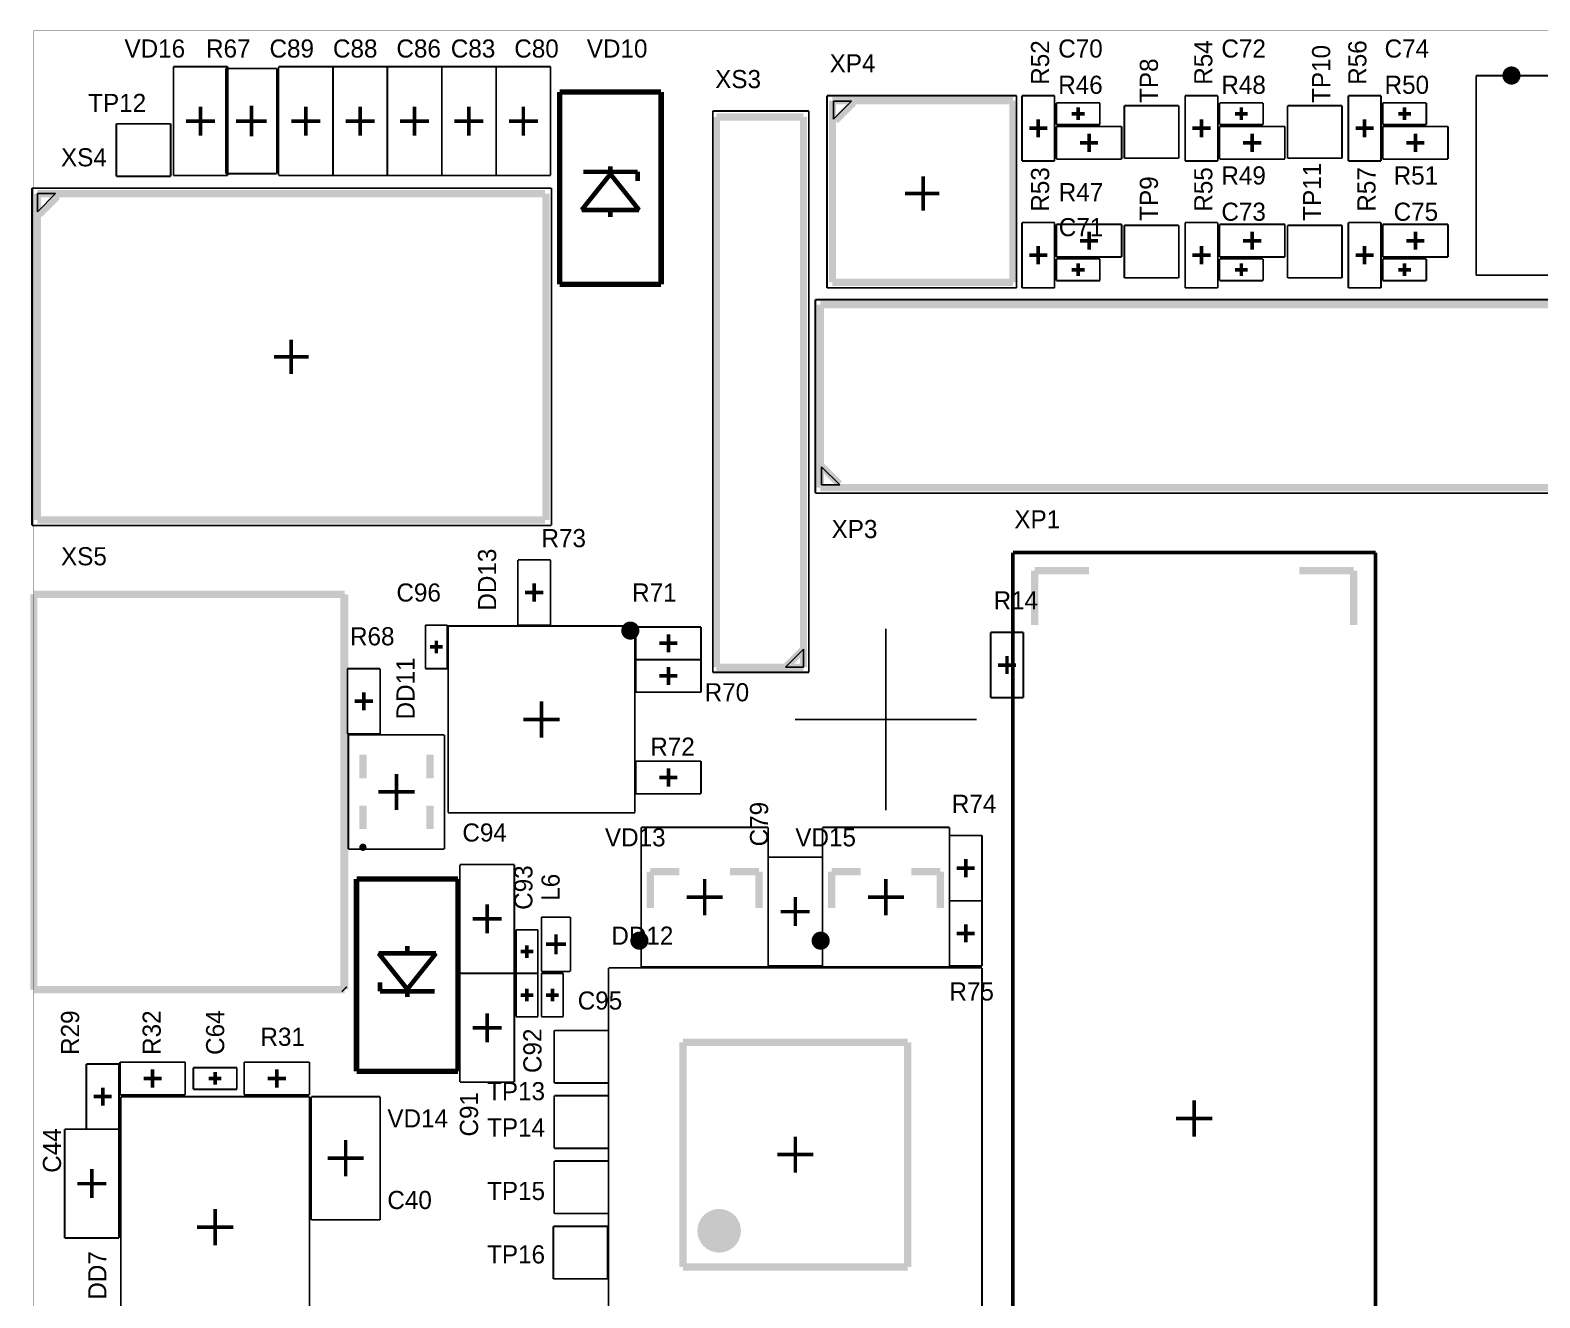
# Model space of a CAD drawing. Header units: millimetres. Extents: x 50 to 311, y 50 to 110.
# Drawn here: x 49.9 to 91.53, y 75.05 to 110.01 of the extents above; entities that cross this region are included whole.
import ezdxf

# ---------------------------------------------------------------- set-up
doc = ezdxf.new("R2010")
doc.units = ezdxf.units.MM
for name, color, linetype in [('KeepOutLayer', 6, 'Continuous'), ('Mechanical15', 82, 'Continuous'), ('TopOverlay', 2, 'Continuous')]:
    doc.layers.add(name, color=color, linetype=linetype)

msp = doc.modelspace()

# ---------------------------------------------------------------- linework, layer by layer
for p, q in [((73.5, 93.5), (73.5, 88.5)), ((71, 91), (76, 91))]:
    msp.add_line(p, q)
at = {"layer": 'KeepOutLayer', "lineweight": 70, "const_width": 0.01}
for points in [[(50, 110), (140, 110)], [(50, 50), (50, 110)]]:
    msp.add_lwpolyline(points, dxfattribs=at)
at = {"layer": 'Mechanical15'}
for p, q in [((65.9, 106.05), (65.1, 105.05)), ((66.7, 105.05), (65.9, 106.05)), ((65.1, 105.05), (66.7, 105.05)), ((61.1, 84.55), (59.5, 84.55)), ((59.5, 84.55), (60.3, 83.55)), ((60.3, 83.55), (61.1, 84.55))]:
    msp.add_line(p, q, dxfattribs=at)
for points, const_width in [([(53.85, 109), (55.35, 109)], 0.05), ([(53.85, 106), (53.85, 109)], 0.05), ([(55.3, 108.95), (56.7, 108.95)], 0.05), ([(55.3, 106.05), (55.3, 108.95)], 0.05), ([(55.35, 106), (55.35, 109)], 0.05), ([(56.7, 106.05), (56.7, 108.95)], 0.05), ([(56.75, 109), (58.25, 109)], 0.05), ([(56.75, 106), (56.75, 109)], 0.05), ([(58.25, 109), (59.75, 109)], 0.05), ([(58.25, 106), (58.25, 109)], 0.05), ([(58.25, 106), (58.25, 109)], 0.05), ([(59.75, 109), (61.25, 109)], 0.05), ([(59.75, 106), (59.75, 109)], 0.05), ([(59.75, 106), (59.75, 109)], 0.05), ([(61.25, 109), (62.75, 109)], 0.05), ([(61.25, 106), (61.25, 109)], 0.05), ([(61.25, 106), (61.25, 109)], 0.05), ([(62.75, 109), (64.25, 109)], 0.05), ([(62.75, 106), (62.75, 109)], 0.05), ([(62.75, 106), (62.75, 109)], 0.05), ([(64.25, 106), (64.25, 109)], 0.05), ([(89.775, 103.25), (89.775, 108.75)], 0.05), ([(89.775, 108.75), (97.225, 108.75)], 0.05), ([(64.5, 108.3), (67.3, 108.3)], 0.15), ([(64.5, 103), (64.5, 108.3)], 0.15), ([(67.3, 103), (67.3, 108.3)], 0.15), ([(54.6, 107.1), (54.6, 107.9)], 0.1), ([(56, 107.075), (56, 107.925)], 0.1), ([(57.5, 107.1), (57.5, 107.9)], 0.1), ([(59, 107.1), (59, 107.9)], 0.1), ([(60.5, 107.1), (60.5, 107.9)], 0.1), ([(62, 107.1), (62, 107.9)], 0.1), ([(63.5, 107.1), (63.5, 107.9)], 0.1), ([(71.875, 102.9), (71.875, 108.2)], 0.05), ([(71.875, 108.2), (77.1, 108.2)], 0.05), ([(77.1, 102.9), (77.1, 108.2)], 0.05), ([(77.25, 106.4), (77.25, 108.2)], 0.05), ([(77.25, 108.2), (78.15, 108.2)], 0.05), ([(78.15, 106.4), (78.15, 108.2)], 0.05), ([(78.2, 108), (79.4, 108)], 0.05), ([(78.2, 107.4), (78.2, 108)], 0.05), ([(78.8, 107.525), (78.8, 107.875)], 0.1), ([(79.4, 107.4), (79.4, 108)], 0.05), ([(80.075, 107.925), (81.575, 107.925)], 0.05), ([(80.075, 106.475), (80.075, 107.925)], 0.05), ([(81.575, 106.475), (81.575, 107.925)], 0.05), ([(81.75, 106.4), (81.75, 108.2)], 0.05), ([(81.75, 108.2), (82.65, 108.2)], 0.05), ([(82.65, 106.4), (82.65, 108.2)], 0.05), ([(82.7, 108), (83.9, 108)], 0.05), ([(82.7, 107.4), (82.7, 108)], 0.05), ([(83.3, 107.525), (83.3, 107.875)], 0.1), ([(83.9, 107.4), (83.9, 108)], 0.05), ([(84.575, 107.925), (86.075, 107.925)], 0.05), ([(84.575, 106.475), (84.575, 107.925)], 0.05), ([(86.075, 106.475), (86.075, 107.925)], 0.05), ([(86.25, 106.4), (86.25, 108.2)], 0.05), ([(86.25, 108.2), (87.15, 108.2)], 0.05), ([(87.15, 106.4), (87.15, 108.2)], 0.05), ([(87.2, 108), (88.4, 108)], 0.05), ([(87.2, 107.4), (87.2, 108)], 0.05), ([(87.8, 107.525), (87.8, 107.875)], 0.1), ([(88.4, 107.4), (88.4, 108)], 0.05), ([(52.275, 107.425), (53.775, 107.425)], 0.05), ([(52.275, 105.975), (52.275, 107.425)], 0.05), ([(53.775, 105.975), (53.775, 107.425)], 0.05), ([(54.2, 107.5), (55, 107.5)], 0.1), ([(55.575, 107.5), (56.425, 107.5)], 0.1), ([(57.1, 107.5), (57.9, 107.5)], 0.1), ([(58.6, 107.5), (59.4, 107.5)], 0.1), ([(60.1, 107.5), (60.9, 107.5)], 0.1), ([(61.6, 107.5), (62.4, 107.5)], 0.1), ([(63.1, 107.5), (63.9, 107.5)], 0.1), ([(68.725, 92.3), (68.725, 107.775)], 0.05), ([(68.725, 107.775), (71.375, 107.775)], 0.05), ([(71.375, 92.3), (71.375, 107.775)], 0.05), ([(77.7, 107.05), (77.7, 107.55)], 0.1), ([(78.2, 107.4), (79.4, 107.4)], 0.05), ([(78.625, 107.7), (78.975, 107.7)], 0.1), ([(82.2, 107.05), (82.2, 107.55)], 0.1), ([(82.7, 107.4), (83.9, 107.4)], 0.05), ([(83.125, 107.7), (83.475, 107.7)], 0.1), ([(86.7, 107.05), (86.7, 107.55)], 0.1), ([(87.2, 107.4), (88.4, 107.4)], 0.05), ([(87.625, 107.7), (87.975, 107.7)], 0.1), ([(77.45, 107.3), (77.95, 107.3)], 0.1), ([(78.2, 107.35), (80, 107.35)], 0.05), ([(78.2, 106.45), (78.2, 107.35)], 0.05), ([(79.1, 106.65), (79.1, 107.15)], 0.1), ([(80, 106.45), (80, 107.35)], 0.05), ([(81.95, 107.3), (82.45, 107.3)], 0.1), ([(82.7, 107.35), (84.5, 107.35)], 0.05), ([(82.7, 106.45), (82.7, 107.35)], 0.05), ([(83.6, 106.65), (83.6, 107.15)], 0.1), ([(84.5, 106.45), (84.5, 107.35)], 0.05), ([(86.45, 107.3), (86.95, 107.3)], 0.1), ([(87.2, 107.35), (89, 107.35)], 0.05), ([(87.2, 106.45), (87.2, 107.35)], 0.05), ([(88.1, 106.65), (88.1, 107.15)], 0.1), ([(89, 106.45), (89, 107.35)], 0.05), ([(78.85, 106.9), (79.35, 106.9)], 0.1), ([(83.35, 106.9), (83.85, 106.9)], 0.1), ([(87.85, 106.9), (88.35, 106.9)], 0.1), ([(65.15, 106.1), (66.65, 106.1)], 0.127), ([(65.9, 106.038), (65.9, 106.25)], 0.127), ([(66.65, 105.85), (66.65, 106.1)], 0.127), ([(77.25, 106.4), (78.15, 106.4)], 0.05), ([(78.2, 106.45), (80, 106.45)], 0.05), ([(80.075, 106.475), (81.575, 106.475)], 0.05), ([(81.75, 106.4), (82.65, 106.4)], 0.05), ([(82.7, 106.45), (84.5, 106.45)], 0.05), ([(84.575, 106.475), (86.075, 106.475)], 0.05), ([(86.25, 106.4), (87.15, 106.4)], 0.05), ([(87.2, 106.45), (89, 106.45)], 0.05), ([(52.275, 105.975), (53.775, 105.975)], 0.05), ([(53.85, 106), (55.35, 106)], 0.05), ([(55.3, 106.05), (56.7, 106.05)], 0.05), ([(56.75, 106), (58.25, 106)], 0.05), ([(58.25, 106), (59.75, 106)], 0.05), ([(59.75, 106), (61.25, 106)], 0.05), ([(61.25, 106), (62.75, 106)], 0.05), ([(62.75, 106), (64.25, 106)], 0.05), ([(65.11, 105.05), (65.9, 106.038)], 0.127), ([(65.9, 106.038), (66.69, 105.05)], 0.127), ([(74.525, 105.025), (74.525, 105.975)], 0.1), ([(49.95, 96.35), (49.95, 105.65)], 0.05), ([(49.95, 105.65), (64.275, 105.65)], 0.05), ([(64.275, 96.35), (64.275, 105.65)], 0.05), ([(74.025, 105.5), (74.975, 105.5)], 0.1), ([(65.11, 105.05), (66.69, 105.05)], 0.127), ([(65.9, 104.85), (65.9, 105.05)], 0.127), ([(77.25, 102.9), (77.25, 104.7)], 0.05), ([(77.25, 104.7), (78.15, 104.7)], 0.05), ([(78.15, 102.9), (78.15, 104.7)], 0.05), ([(78.2, 104.65), (80, 104.65)], 0.05), ([(78.2, 103.75), (78.2, 104.65)], 0.05), ([(79.1, 103.95), (79.1, 104.45)], 0.1), ([(80, 103.75), (80, 104.65)], 0.05), ([(80.075, 104.625), (81.575, 104.625)], 0.05), ([(80.075, 103.175), (80.075, 104.625)], 0.05), ([(81.575, 103.175), (81.575, 104.625)], 0.05), ([(81.75, 102.9), (81.75, 104.7)], 0.05), ([(81.75, 104.7), (82.65, 104.7)], 0.05), ([(82.65, 102.9), (82.65, 104.7)], 0.05), ([(82.7, 104.65), (84.5, 104.65)], 0.05), ([(82.7, 103.75), (82.7, 104.65)], 0.05), ([(83.6, 103.95), (83.6, 104.45)], 0.1), ([(84.5, 103.75), (84.5, 104.65)], 0.05), ([(84.575, 104.625), (86.075, 104.625)], 0.05), ([(84.575, 103.175), (84.575, 104.625)], 0.05), ([(86.075, 103.175), (86.075, 104.625)], 0.05), ([(86.25, 102.9), (86.25, 104.7)], 0.05), ([(86.25, 104.7), (87.15, 104.7)], 0.05), ([(87.15, 102.9), (87.15, 104.7)], 0.05), ([(87.2, 104.65), (89, 104.65)], 0.05), ([(87.2, 103.75), (87.2, 104.65)], 0.05), ([(88.1, 103.95), (88.1, 104.45)], 0.1), ([(89, 103.75), (89, 104.65)], 0.05), ([(77.7, 103.55), (77.7, 104.05)], 0.1), ([(78.85, 104.2), (79.35, 104.2)], 0.1), ([(82.2, 103.55), (82.2, 104.05)], 0.1), ([(83.35, 104.2), (83.85, 104.2)], 0.1), ([(86.7, 103.55), (86.7, 104.05)], 0.1), ([(87.85, 104.2), (88.35, 104.2)], 0.1), ([(77.45, 103.8), (77.95, 103.8)], 0.1), ([(78.2, 103.75), (80, 103.75)], 0.05), ([(78.2, 103.7), (79.4, 103.7)], 0.05), ([(78.2, 103.1), (78.2, 103.7)], 0.05), ([(79.4, 103.1), (79.4, 103.7)], 0.05), ([(81.95, 103.8), (82.45, 103.8)], 0.1), ([(82.7, 103.75), (84.5, 103.75)], 0.05), ([(82.7, 103.7), (83.9, 103.7)], 0.05), ([(82.7, 103.1), (82.7, 103.7)], 0.05), ([(83.9, 103.1), (83.9, 103.7)], 0.05), ([(86.45, 103.8), (86.95, 103.8)], 0.1), ([(87.2, 103.75), (89, 103.75)], 0.05), ([(87.2, 103.7), (88.4, 103.7)], 0.05), ([(87.2, 103.1), (87.2, 103.7)], 0.05), ([(88.4, 103.1), (88.4, 103.7)], 0.05), ([(78.625, 103.4), (78.975, 103.4)], 0.1), ([(78.8, 103.225), (78.8, 103.575)], 0.1), ([(83.125, 103.4), (83.475, 103.4)], 0.1), ([(83.3, 103.225), (83.3, 103.575)], 0.1), ([(87.625, 103.4), (87.975, 103.4)], 0.1), ([(87.8, 103.225), (87.8, 103.575)], 0.1), ([(89.775, 103.25), (97.225, 103.25)], 0.05), ([(64.5, 103), (67.3, 103)], 0.15), ([(71.875, 102.9), (77.1, 102.9)], 0.05), ([(77.25, 102.9), (78.15, 102.9)], 0.05), ([(78.2, 103.1), (79.4, 103.1)], 0.05), ([(80.075, 103.175), (81.575, 103.175)], 0.05), ([(81.75, 102.9), (82.65, 102.9)], 0.05), ([(82.7, 103.1), (83.9, 103.1)], 0.05), ([(84.575, 103.175), (86.075, 103.175)], 0.05), ([(86.25, 102.9), (87.15, 102.9)], 0.05), ([(87.2, 103.1), (88.4, 103.1)], 0.05), ([(71.55, 102.575), (122.625, 102.575)], 0.05), ([(71.55, 97.24), (71.55, 102.575)], 0.05), ([(57.1, 100.525), (57.1, 101.475)], 0.1), ([(56.625, 101), (57.575, 101)], 0.1), ([(71.55, 97.24), (122.625, 97.24)], 0.05), ([(49.95, 96.35), (64.275, 96.35)], 0.05), ([(63.35, 93.6), (63.35, 95.4)], 0.05), ([(63.35, 95.4), (64.25, 95.4)], 0.05), ([(64.25, 93.6), (64.25, 95.4)], 0.05), ([(77, 64.4), (77, 95.6)], 0.1), ([(77, 95.6), (87, 95.6)], 0.1), ([(87, 64.4), (87, 95.6)], 0.1), ([(50, 94.45), (58.575, 94.45)], 0.2), ([(50, 83.55), (50, 94.45)], 0.2), ([(58.575, 83.55), (58.575, 94.45)], 0.2), ([(63.55, 94.5), (64.05, 94.5)], 0.1), ([(63.8, 94.25), (63.8, 94.75)], 0.1), ([(60.8, 92.4), (60.8, 93.6)], 0.05), ([(60.8, 93.6), (61.4, 93.6)], 0.05), ([(61.4, 92.4), (61.4, 93.6)], 0.05), ([(61.425, 88.425), (61.425, 93.575)], 0.05), ([(61.425, 93.575), (66.575, 93.575)], 0.05), ([(63.35, 93.6), (64.25, 93.6)], 0.05), ([(66.575, 88.425), (66.575, 93.575)], 0.05), ([(66.6, 93.55), (68.4, 93.55)], 0.05), ([(66.6, 92.65), (66.6, 93.55)], 0.05), ([(67.5, 92.85), (67.5, 93.35)], 0.1), ([(68.4, 92.65), (68.4, 93.55)], 0.05), ([(76.388, 91.6), (76.388, 93.4)], 0.05), ([(76.388, 93.4), (77.288, 93.4)], 0.05), ([(77.288, 91.6), (77.288, 93.4)], 0.05), ([(60.925, 93), (61.275, 93)], 0.1), ([(61.1, 92.825), (61.1, 93.175)], 0.1), ([(67.25, 93.1), (67.75, 93.1)], 0.1), ([(58.65, 90.6), (58.65, 92.4)], 0.05), ([(58.65, 92.4), (59.55, 92.4)], 0.05), ([(59.55, 90.6), (59.55, 92.4)], 0.05), ([(60.8, 92.4), (61.4, 92.4)], 0.05), ([(66.6, 92.65), (68.4, 92.65)], 0.05), ([(66.6, 91.75), (66.6, 92.65)], 0.05), ([(66.6, 92.65), (68.4, 92.65)], 0.05), ([(67.5, 91.95), (67.5, 92.45)], 0.1), ([(68.4, 91.75), (68.4, 92.65)], 0.05), ([(76.588, 92.5), (77.088, 92.5)], 0.1), ([(76.838, 92.25), (76.838, 92.75)], 0.1), ([(67.25, 92.2), (67.75, 92.2)], 0.1), ([(68.725, 92.3), (71.375, 92.3)], 0.05), ([(59.1, 91.25), (59.1, 91.75)], 0.1), ([(66.6, 91.75), (68.4, 91.75)], 0.05), ([(76.388, 91.6), (77.288, 91.6)], 0.05), ([(58.85, 91.5), (59.35, 91.5)], 0.1), ([(64, 90.5), (64, 91.5)], 0.1), ([(63.5, 91), (64.5, 91)], 0.1), ([(58.65, 90.6), (59.55, 90.6)], 0.05), ([(58.675, 87.425), (58.675, 90.575)], 0.05), ([(58.675, 90.575), (61.325, 90.575)], 0.05), ([(61.325, 87.425), (61.325, 90.575)], 0.05), ([(60, 88.5), (60, 89.5)], 0.1), ([(66.6, 89.85), (68.4, 89.85)], 0.05), ([(66.6, 88.95), (66.6, 89.85)], 0.05), ([(67.5, 89.15), (67.5, 89.65)], 0.1), ([(68.4, 88.95), (68.4, 89.85)], 0.05), ([(67.25, 89.4), (67.75, 89.4)], 0.1), ([(59.5, 89), (60.5, 89)], 0.1), ([(66.6, 88.95), (68.4, 88.95)], 0.05), ([(61.425, 88.425), (66.575, 88.425)], 0.05), ([(66.75, 88.025), (70.25, 88.025)], 0.05), ([(66.75, 84.175), (66.75, 88.025)], 0.05), ([(70.25, 84.175), (70.25, 88.025)], 0.05), ([(71.75, 88.025), (75.25, 88.025)], 0.05), ([(71.75, 84.175), (71.75, 88.025)], 0.05), ([(75.25, 84.175), (75.25, 88.025)], 0.05), ([(58.675, 87.425), (61.325, 87.425)], 0.05), ([(75.25, 86), (75.25, 87.8)], 0.05), ([(75.25, 87.8), (76.15, 87.8)], 0.05), ([(76.15, 86), (76.15, 87.8)], 0.05), ([(61.75, 87), (63.25, 87)], 0.05), ([(61.75, 84), (61.75, 87)], 0.05), ([(63.25, 84), (63.25, 87)], 0.05), ([(70.25, 87.2), (71.75, 87.2)], 0.05), ([(70.25, 84.2), (70.25, 87.2)], 0.05), ([(71.75, 84.2), (71.75, 87.2)], 0.05), ([(75.7, 86.65), (75.7, 87.15)], 0.1), ([(58.9, 86.6), (61.7, 86.6)], 0.15), ([(58.9, 81.3), (58.9, 86.6)], 0.15), ([(61.7, 81.3), (61.7, 86.6)], 0.15), ([(68.5, 85.6), (68.5, 86.6)], 0.1), ([(73.5, 85.6), (73.5, 86.6)], 0.1), ([(75.45, 86.9), (75.95, 86.9)], 0.1), ([(62.5, 85.1), (62.5, 85.9)], 0.1), ([(68, 86.1), (69, 86.1)], 0.1), ([(71, 85.3), (71, 86.1)], 0.1), ([(73, 86.1), (74, 86.1)], 0.1), ([(75.25, 86), (76.15, 86)], 0.05), ([(75.25, 84.2), (75.25, 86)], 0.05), ([(75.25, 86), (76.15, 86)], 0.05), ([(76.15, 84.2), (76.15, 86)], 0.05), ([(62.1, 85.5), (62.9, 85.5)], 0.1), ([(64, 84.05), (64, 85.55)], 0.05), ([(64, 85.55), (64.8, 85.55)], 0.05), ([(64.8, 84.05), (64.8, 85.55)], 0.05), ([(70.6, 85.7), (71.4, 85.7)], 0.1), ([(75.7, 84.85), (75.7, 85.35)], 0.1), ([(63.3, 84), (63.3, 85.2)], 0.05), ([(63.3, 85.2), (63.9, 85.2)], 0.05), ([(63.9, 84), (63.9, 85.2)], 0.05), ([(64.4, 84.525), (64.4, 85.075)], 0.1), ([(75.45, 85.1), (75.95, 85.1)], 0.1), ([(59.51, 84.55), (60.3, 83.562)], 0.127), ([(59.51, 84.55), (61.09, 84.55)], 0.127), ([(60.3, 84.55), (60.3, 84.75)], 0.127), ([(60.3, 83.562), (61.09, 84.55)], 0.127), ([(63.425, 84.6), (63.775, 84.6)], 0.1), ([(63.6, 84.425), (63.6, 84.775)], 0.1), ([(64.125, 84.8), (64.675, 84.8)], 0.1), ([(65.85, 73.85), (65.85, 84.15)], 0.05), ([(65.85, 84.15), (76.15, 84.15)], 0.05), ([(66.75, 84.175), (70.25, 84.175)], 0.05), ([(70.25, 84.2), (71.75, 84.2)], 0.05), ([(71.75, 84.175), (75.25, 84.175)], 0.05), ([(75.25, 84.2), (76.15, 84.2)], 0.05), ([(76.15, 73.85), (76.15, 84.15)], 0.05), ([(59.55, 83.5), (59.55, 83.75)], 0.127), ([(61.75, 84), (63.25, 84)], 0.05), ([(61.75, 81), (61.75, 84)], 0.05), ([(61.75, 84), (63.25, 84)], 0.05), ([(63.25, 81), (63.25, 84)], 0.05), ([(63.3, 82.8), (63.3, 84)], 0.05), ([(63.3, 84), (63.9, 84)], 0.05), ([(63.3, 84), (63.9, 84)], 0.05), ([(63.9, 82.8), (63.9, 84)], 0.05), ([(64, 84.05), (64.8, 84.05)], 0.05), ([(64, 82.8), (64, 84)], 0.05), ([(64, 84), (64.6, 84)], 0.05), ([(64.6, 82.8), (64.6, 84)], 0.05), ([(50, 83.55), (58.575, 83.55)], 0.2), ([(59.55, 83.5), (61.05, 83.5)], 0.127), ([(60.3, 83.35), (60.3, 83.562)], 0.127), ([(63.425, 83.4), (63.775, 83.4)], 0.1), ([(63.6, 83.225), (63.6, 83.575)], 0.1), ([(64.125, 83.4), (64.475, 83.4)], 0.1), ([(64.3, 83.225), (64.3, 83.575)], 0.1), ([(62.5, 82.1), (62.5, 82.9)], 0.1), ([(62.1, 82.5), (62.9, 82.5)], 0.1), ([(63.3, 82.8), (63.9, 82.8)], 0.05), ([(64, 82.8), (64.6, 82.8)], 0.05), ([(64.35, 82.425), (65.85, 82.425)], 0.05), ([(64.35, 80.975), (64.35, 82.425)], 0.05), ([(65.85, 80.975), (65.85, 82.425)], 0.05), ([(51.45, 79.7), (51.45, 81.5)], 0.05), ([(51.45, 81.5), (52.35, 81.5)], 0.05), ([(52.35, 79.7), (52.35, 81.5)], 0.05), ([(52.375, 81.55), (54.175, 81.55)], 0.05), ([(52.375, 80.65), (52.375, 81.55)], 0.05), ([(53.275, 80.85), (53.275, 81.35)], 0.1), ([(54.175, 80.65), (54.175, 81.55)], 0.05), ([(54.4, 81.4), (55.6, 81.4)], 0.05), ([(54.4, 80.8), (54.4, 81.4)], 0.05), ([(55, 80.925), (55, 81.275)], 0.1), ([(55.6, 80.8), (55.6, 81.4)], 0.05), ([(55.8, 81.55), (57.6, 81.55)], 0.05), ([(55.8, 80.65), (55.8, 81.55)], 0.05), ([(56.7, 80.85), (56.7, 81.35)], 0.1), ([(57.6, 80.65), (57.6, 81.55)], 0.05), ([(58.9, 81.3), (61.7, 81.3)], 0.15), ([(51.9, 80.35), (51.9, 80.85)], 0.1), ([(53.025, 81.1), (53.525, 81.1)], 0.1), ([(54.4, 80.8), (55.6, 80.8)], 0.05), ([(54.825, 81.1), (55.175, 81.1)], 0.1), ([(56.45, 81.1), (56.95, 81.1)], 0.1), ([(61.75, 81), (63.25, 81)], 0.05), ([(64.35, 80.975), (65.85, 80.975)], 0.05), ([(51.65, 80.6), (52.15, 80.6)], 0.1), ([(52.375, 80.65), (54.175, 80.65)], 0.05), ([(52.4, 73.4), (52.4, 80.6)], 0.05), ([(52.4, 80.6), (57.6, 80.6)], 0.05), ([(55.8, 80.65), (57.6, 80.65)], 0.05), ([(57.6, 73.4), (57.6, 80.6)], 0.05), ([(57.65, 80.6), (59.55, 80.6)], 0.05), ([(57.65, 77.2), (57.65, 80.6)], 0.05), ([(59.55, 77.2), (59.55, 80.6)], 0.05), ([(64.35, 80.625), (65.85, 80.625)], 0.05), ([(64.35, 79.175), (64.35, 80.625)], 0.05), ([(65.85, 79.175), (65.85, 80.625)], 0.05), ([(82, 79.5), (82, 80.5)], 0.1), ([(81.5, 80), (82.5, 80)], 0.1), ([(50.85, 79.7), (52.35, 79.7)], 0.05), ([(50.85, 76.7), (50.85, 79.7)], 0.05), ([(51.45, 79.7), (52.35, 79.7)], 0.05), ([(52.35, 76.7), (52.35, 79.7)], 0.05), ([(71, 78.5), (71, 79.5)], 0.1), ([(58.6, 78.4), (58.6, 79.4)], 0.1), ([(64.35, 79.175), (65.85, 79.175)], 0.05), ([(58.1, 78.9), (59.1, 78.9)], 0.1), ([(64.35, 78.825), (65.85, 78.825)], 0.05), ([(64.35, 77.375), (64.35, 78.825)], 0.05), ([(65.85, 77.375), (65.85, 78.825)], 0.05), ([(70.5, 79), (71.5, 79)], 0.1), ([(51.6, 77.8), (51.6, 78.6)], 0.1), ([(51.2, 78.2), (52, 78.2)], 0.1), ([(55, 76.5), (55, 77.5)], 0.1), ([(54.5, 77), (55.5, 77)], 0.1), ([(57.65, 77.2), (59.55, 77.2)], 0.05), ([(64.325, 77.025), (65.825, 77.025)], 0.05), ([(64.325, 75.575), (64.325, 77.025)], 0.05), ([(64.35, 77.375), (65.85, 77.375)], 0.05), ([(65.825, 75.575), (65.825, 77.025)], 0.05), ([(50.85, 76.7), (52.35, 76.7)], 0.05), ([(64.325, 75.575), (65.825, 75.575)], 0.05)]:
    msp.add_lwpolyline(points, dxfattribs=dict(at, const_width=const_width))
at = {"layer": 'TopOverlay'}
for p, q in [((72.05, 108.05), (72.55, 108.05)), ((72.55, 108.05), (72.05, 107.55)), ((72.05, 107.55), (72.05, 108.05)), ((65.9, 106.05), (65.1, 105.05)), ((66.7, 105.05), (65.9, 106.05)), ((50.1, 105.5), (50.6, 105.5)), ((50.6, 105.5), (50.1, 105)), ((50.1, 105), (50.1, 105.5)), ((65.1, 105.05), (66.7, 105.05)), ((71.725, 97.465), (71.725, 97.965)), ((71.725, 97.965), (72.225, 97.465)), ((72.225, 97.465), (71.725, 97.465)), ((70.725, 92.44), (71.225, 92.94)), ((71.225, 92.94), (71.225, 92.44)), ((71.225, 92.44), (70.725, 92.44)), ((61.1, 84.55), (59.5, 84.55)), ((59.5, 84.55), (60.3, 83.55)), ((60.3, 83.55), (61.1, 84.55))]:
    msp.add_line(p, q, dxfattribs=at)
for points, const_width in [([(90.875, 108.755, 1), (90.625, 108.755, 1)], 0.25), ([(90.562, 108.755, 1), (90.687, 108.755, 1)], 0.125), ([(90.813, 108.755, 1), (90.938, 108.755, 1)], 0.125), ([(66.575, 93.45, 1), (66.325, 93.45, 1)], 0.25), ([(66.262, 93.45, 1), (66.387, 93.45, 1)], 0.125), ([(66.512, 93.45, 1), (66.637, 93.45, 1)], 0.125), ([(59.125, 87.475, 1), (59.025, 87.475, 1)], 0.1), ([(59, 87.475, 1), (59.05, 87.475, 1)], 0.05), ([(59.1, 87.475, 1), (59.15, 87.475, 1)], 0.05), ([(66.825, 84.9, 1), (66.575, 84.9, 1)], 0.25), ([(66.512, 84.9, 1), (66.637, 84.9, 1)], 0.125), ([(66.763, 84.9, 1), (66.887, 84.9, 1)], 0.125), ([(71.825, 84.9, 1), (71.575, 84.9, 1)], 0.25), ([(71.512, 84.9, 1), (71.637, 84.9, 1)], 0.125), ([(71.763, 84.9, 1), (71.888, 84.9, 1)], 0.125), ([(69.2, 76.9, 1), (68.6, 76.9, 1)], 0.6), ([(68.45, 76.9, 1), (68.75, 76.9, 1)], 0.3), ([(69.05, 76.9, 1), (69.35, 76.9, 1)], 0.3)]:
    msp.add_lwpolyline(points, format="xyb", close=True, dxfattribs=dict(at, const_width=const_width))
for points, const_width in [([(72.02, 108.06), (77, 108.06)], 0.2), ([(72.025, 103.05), (72.025, 108.06)], 0.2), ([(72.1, 107.51), (72.6, 108.01)], 0.2), ([(77, 103.05), (77, 108.06)], 0.2), ([(68.825, 107.61), (71.225, 107.61)], 0.2), ([(68.825, 92.44), (68.825, 107.61)], 0.2), ([(71.225, 92.44), (71.225, 107.61)], 0.2), ([(64.5, 103.85), (64.5, 107.25)], 0.127), ([(67.3, 103.85), (67.3, 107.25)], 0.127), ([(65.15, 106.1), (66.65, 106.1)], 0.127), ([(65.9, 106.038), (65.9, 106.25)], 0.127), ([(66.65, 105.85), (66.65, 106.1)], 0.127), ([(65.11, 105.05), (65.9, 106.038)], 0.127), ([(65.9, 106.038), (66.69, 105.05)], 0.127), ([(50.1, 96.5), (50.1, 105.5)], 0.2), ([(50.1, 105.5), (64.1, 105.5)], 0.2), ([(50.15, 104.925), (50.65, 105.425)], 0.2), ([(64.125, 96.5), (64.125, 105.5)], 0.2), ([(65.11, 105.05), (66.69, 105.05)], 0.127), ([(65.9, 104.85), (65.9, 105.05)], 0.127), ([(72.02, 103.05), (77, 103.05)], 0.2), ([(71.69, 97.39), (71.69, 102.44)], 0.2), ([(71.69, 102.44), (122.475, 102.44)], 0.2), ([(71.715, 97.99), (72.215, 97.49)], 0.2), ([(71.69, 97.39), (122.475, 97.39)], 0.2), ([(50.1, 96.5), (64.1, 96.5)], 0.2), ([(77.6, 93.6), (77.6, 95.1)], 0.2), ([(77.6, 95.1), (79.1, 95.1)], 0.2), ([(84.9, 95.1), (86.4, 95.1)], 0.2), ([(86.4, 93.6), (86.4, 95.1)], 0.2), ([(50, 94.45), (58.55, 94.45)], 0.2), ([(50, 83.55), (50, 94.45)], 0.2), ([(58.55, 83.575), (58.55, 94.45)], 0.2), ([(70.725, 92.44), (71.225, 92.94)], 0.2), ([(68.825, 92.44), (71.225, 92.44)], 0.2), ([(59.075, 89.375), (59.075, 90.025)], 0.2), ([(60.925, 89.375), (60.925, 90.025)], 0.2), ([(59.075, 87.975), (59.075, 88.625)], 0.2), ([(60.925, 87.975), (60.925, 88.625)], 0.2), ([(67, 85.8), (67, 86.8)], 0.2), ([(67, 86.8), (67.8, 86.8)], 0.2), ([(69.2, 86.8), (70, 86.8)], 0.2), ([(70, 85.8), (70, 86.8)], 0.2), ([(72, 85.8), (72, 86.8)], 0.2), ([(72, 86.8), (72.8, 86.8)], 0.2), ([(74.2, 86.8), (75, 86.8)], 0.2), ([(75, 85.8), (75, 86.8)], 0.2), ([(58.9, 82.35), (58.9, 85.75)], 0.127), ([(61.7, 82.35), (61.7, 85.75)], 0.127), ([(59.51, 84.55), (61.09, 84.55)], 0.127), ([(59.51, 84.55), (60.3, 83.562)], 0.127), ([(60.3, 84.55), (60.3, 84.75)], 0.127), ([(60.3, 83.562), (61.09, 84.55)], 0.127), ([(59.55, 83.5), (59.55, 83.75)], 0.127), ([(50, 83.55), (58.575, 83.55)], 0.2), ([(58.55, 83.575), (58.575, 83.55)], 0.2), ([(59.55, 83.5), (61.05, 83.5)], 0.127), ([(60.3, 83.35), (60.3, 83.562)], 0.127), ([(67.9, 75.9), (67.9, 82.1)], 0.2), ([(67.9, 82.1), (74.1, 82.1)], 0.2), ([(74.1, 75.9), (74.1, 82.1)], 0.2), ([(67.9, 75.9), (74.1, 75.9)], 0.2)]:
    msp.add_lwpolyline(points, dxfattribs=dict(at, const_width=const_width))

# ---------------------------------------------------------------- texts
for s, p in [('VD16', (52.5, 109.25)), ('R67', (54.75, 109.25)), ('C89', (56.5, 109.25)), ('C88', (58.25, 109.25)), ('C86', (60, 109.25)), ('C83', (61.5, 109.25)), ('C80', (63.25, 109.25)), ('VD10', (65.25, 109.25)), ('C70', (78.25, 109.25)), ('C72', (82.75, 109.25)), ('C74', (87.25, 109.25)), ('XP4', (71.947, 108.842)), ('XS3', (68.79, 108.407)), ('R46', (78.25, 108.25)), ('R48', (82.75, 108.25)), ('R50', (87.25, 108.25)), ('TP12', (51.5, 107.75)), ('XS4', (50.75, 106.25)), ('R49', (82.75, 105.75)), ('R51', (87.5, 105.75)), ('R47', (78.265, 105.289)), ('C73', (82.75, 104.75)), ('C75', (87.5, 104.75)), ('C71', (78.265, 104.324)), ('XP1', (77.041, 96.269)), ('R73', (64, 95.75)), ('XP3', (72, 96)), ('XS5', (50.75, 95.25)), ('C96', (60, 94.25)), ('R71', (66.5, 94.25)), ('R14', (76.468, 94.033)), ('R68', (58.72, 93.043)), ('R70', (68.5, 91.5)), ('R72', (67, 90)), ('R74', (75.316, 88.424)), ('C94', (61.819, 87.633)), ('VD13', (65.75, 87.5)), ('VD15', (71, 87.5)), ('DD12', (65.927, 84.788)), ('R75', (75.25, 83.25)), ('C95', (65, 83)), ('R31', (56.25, 82)), ('TP13', (62.5, 80.5)), ('VD14', (59.75, 79.75)), ('TP14', (62.5, 79.5)), ('C40', (59.75, 77.5)), ('TP15', (62.5, 77.75)), ('TP16', (62.5, 76))]:
    msp.add_text(s, height=0.5, dxfattribs=at).set_placement(p)
for s, p in [('R52', (78, 108.5)), ('R54', (82.5, 108.5)), ('TP10', (85.75, 108)), ('R56', (86.75, 108.5)), ('TP8', (81, 108)), ('R53', (78, 105)), ('R55', (82.5, 105)), ('TP11', (85.5, 104.75)), ('R57', (87, 105)), ('TP9', (81, 104.75)), ('DD13', (62.75, 94)), ('DD11', (60.5, 91)), ('C79', (70.25, 87.5)), ('C93', (63.75, 85.75)), ('L6', (64.5, 86)), ('R29', (51.25, 81.75)), ('R32', (53.5, 81.75)), ('C64', (55.25, 81.75)), ('C92', (64, 81.25)), ('C91', (62.25, 79.5)), ('C44', (50.75, 78.5)), ('DD7', (52, 75))]:
    msp.add_text(s, height=0.5, rotation=90, dxfattribs=at).set_placement(p)

doc.saveas('drawing.dxf')
